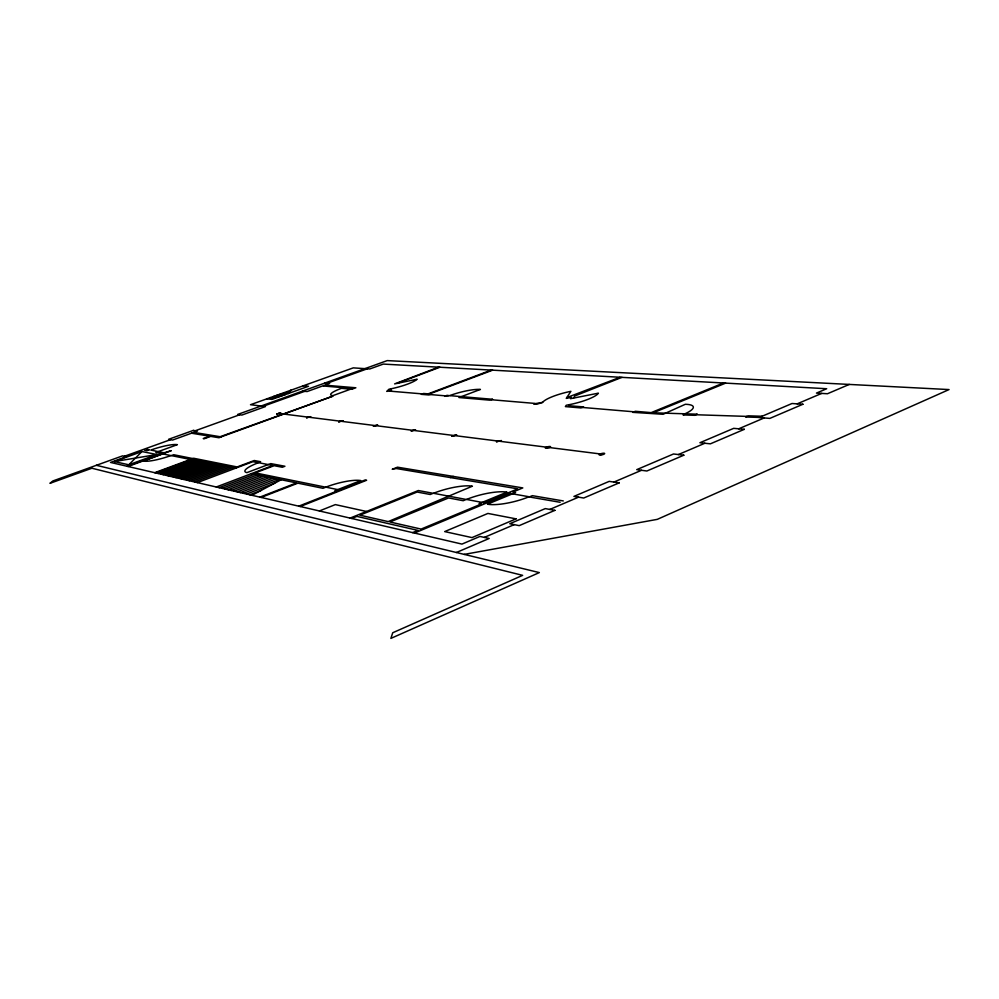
<?xml version="1.0" encoding="UTF-8"?>
<svg xmlns="http://www.w3.org/2000/svg" width="999" height="999" viewBox="0 0 999 999"><rect width="100%" height="100%" fill="white"/><g stroke="black" fill="none" stroke-linecap="round" stroke-linejoin="round"><path stroke-width="1.5" d="M569.255 404.682L568.618 405.681L583.591 406.93L581.056 407.942L565.372 406.605L566.233 405.269L569.255 404.682A25.874 5.432 -13.9 0 0 598.401 393.169L570.491 398.688L571.341 397.377L566.271 398.376L570.891 391.333A25.337 5.295 -13.9 0 0 542.619 402.385L533.653 403.908L536.95 404.183L542.619 402.385M573.476 398.089L574.862 395.929L621.952 377.347M288.499 393.469L291.184 390.134M128.771 464.785L141.945 451.548L156.88 454.533L128.771 464.785L114.336 461.563L141.945 451.548M391.433 388.711L389.448 390.609L391.558 390.784L386.713 391.383L388.998 389.21L391.433 388.711A21.503 3.834 -15.1 0 0 417.145 379.208L394.617 383.891L438.623 367.157M397.028 383.391L439.897 367.232M251.973 495.292L281.194 479.745M484.303 537.4L514.223 524.625M549.825 509.428L578.558 497.165M613.923 482.067L641.52 470.292M678.383 454.557L704.857 443.256M738.711 428.808L764.173 417.944M797.165 403.858L821.653 393.406M456.393 552.497L489.173 538.473L479.945 536.438L461.975 544.093L110.514 462.425L126.324 456.718L122.577 455.869L52.885 480.956L49.95 483.341L91.883 468.231L522.639 575.349L392.732 632.754L390.884 638.398L539.335 572.589L96.366 465.297M849.262 384.428L827.472 393.743L816.445 393.094L826.685 388.736L383.291 364.086L369.755 368.968L353.259 367.869L250.499 404.707L265.484 406.556L241.883 415.06L237.587 414.473L387.237 360.602L949.05 389.573L657.317 519.355L464.223 554.395M412.599 532.617L417.932 530.394L356.868 516.396L351.723 518.469M414.46 533.054L509.765 493.344L529.045 496.753A30.594 7.817 -14.3 0 1 487.462 504.183L515.559 492.557L512.774 492.095L522.802 487.912L397.49 467.182L392.22 469.268L396.303 468.531L517.794 488.836L484.203 502.822L466.533 499.438A30.582 7.83 -14.5 0 1 507.005 492.145L479.033 503.683L481.143 504.083L421.103 529.083L389.935 521.99L448.576 497.952L463.211 500.711L466.233 499.463L433.541 493.294A29.52 7.318 -14.8 0 1 472.402 486.188L388.186 521.603L359.89 515.172L417.12 492.032L430.219 494.493L433.166 493.294L418.331 490.534L350.1 518.094M723.501 382.992L651.161 412.624L635.339 411.288L632.729 412.35M725.636 383.117L653.234 412.787L684.964 413.811A28.372 6.494 -13 0 0 685.339 404.283L663.099 414.285L632.742 412.35M450.412 477.572L453.271 476.411M319.38 510.964L335.339 504.607L366.483 511.476M298.763 506.168L336.825 491.146L334.852 490.734L360.764 480.581A27.123 6.181 -15.7 0 0 325.849 487.15L341.146 490.322M339.66 490.022L365.085 479.982L366.608 480.257L300.2 506.505M620.154 377.247L566.783 397.602M259.852 497.127L296.553 482.892L251.386 473.638M261.151 497.427L297.902 483.166L322.964 488.299L325.761 487.2L255.207 472.889L274.113 465.696L282.317 467.257L284.927 466.258L270.791 463.611L246.915 472.627A24.263 4.92 -16.1 0 1 258.491 462.687L272.877 465.472L216.259 487M246.566 494.043L274.725 483.179M249.738 494.78L261.413 490.272M234.153 491.158L269.93 477.435M237.225 491.87L273.114 478.096M240.309 492.582L276.311 478.746M243.431 493.306L279.545 479.408M225.1 489.048L260.552 475.524M228.097 489.747L263.649 476.148M231.119 490.447L266.783 476.798M219.181 487.674L254.42 474.263M222.128 488.361L257.467 474.887M191.883 481.331L230.195 466.933M428.109 393.856L491.258 370.08M194.618 481.968L233.042 467.507M429.458 393.968L492.669 370.167M197.377 482.604L252.884 461.688L258.054 462.662L260.602 461.7L254.245 460.514L237.15 466.945L193.681 458.266L154.67 472.689M181.144 478.833L219.006 464.672M183.804 479.458L221.766 465.234M186.476 480.082L224.55 465.796M189.173 480.706L227.36 466.358M168.157 475.824L205.469 461.938M170.717 476.411L208.142 462.475M173.302 477.01L210.826 463.024M175.899 477.622L213.536 463.573M178.509 478.221L216.259 464.123M158.117 473.489L194.992 459.827M160.602 474.063L197.59 460.352M163.099 474.65L200.2 460.876M165.622 475.237L202.822 461.413M155.644 472.914L192.42 459.315L235.914 468.081M127.073 466.271L161.651 453.646L155.844 452.472L177.372 444.667A21.553 3.821 -16.6 0 0 150.787 450.074L164.011 452.784L171.254 450.674L143.594 461.076A21.791 3.909 -16.6 0 0 170.891 455.581L162.587 453.833L127.972 466.483M220.155 436.713L332.929 396.141L221.166 436.875M124.4 456.281L170.504 439.672M195.292 430.744L239.673 414.76M263.224 406.268L304.732 391.321M327.222 383.216L367.257 368.793M114.336 461.563L156.88 454.533M762.062 416.258L748.114 415.821L745.616 416.983L759.315 417.432M695.891 414.747L746.865 416.396M325.612 385.239L355.869 387.774L351.798 389.26L341.433 388.336A20.754 3.621 -15.4 0 0 332.829 395.654L352.547 388.474L323.514 386.001M390.447 391.196L422.465 393.906M429.932 394.543L445.829 395.879M491.283 399.725L534.89 403.421M582.317 407.442L634.04 411.813M324.962 383.017L329.62 383.429L307.093 391.558L302.51 391.096M303.259 385.801L308.516 386.276L271.978 399.4L266.908 398.838M290.135 390.509L290.821 390.572M286.825 391.695L289.698 391.983M283.529 392.869L288.561 393.394M280.22 394.068L285.352 394.593M276.898 395.254L282.018 395.791M273.576 396.441L278.684 396.99M270.242 397.639L275.337 398.201M278.721 413.424L601.91 454.158M193.794 432.392L221.278 436.9L218.956 437.749L210.689 436.376L204.246 438.736L203.259 438.573L209.703 436.213L191.533 433.204M563.286 500.936L532.342 495.666L529.295 496.953L560.127 502.285M146.816 449.338L149.35 449.837L147.028 450.686L144.493 450.174M192.857 458.566L173.714 454.732L171.328 455.606L190.409 459.465M496.491 441.758L501.423 440.559L496.528 441.67M373.401 426.186L377.709 425.05L373.439 426.111M342.857 420.691L338.723 421.84L342.857 420.691M456.58 434.952L451.885 436.176L456.58 434.952M310.589 416.658L306.606 417.757L310.589 416.658M415.497 429.807L411.014 431.019L415.484 429.845M280.632 412.912L276.81 413.998L280.632 412.912M697.127 414.198L694.667 415.309L683.091 414.935L685.551 413.823L697.127 414.198M554.907 510.352L519.193 525.636L509.777 523.726L545.279 508.603L554.907 510.352M619.193 482.854L583.728 498.026L573.938 496.403L609.203 481.368L619.193 482.854M683.84 455.194L646.877 471.004L636.738 469.642L673.501 453.983L683.84 455.194M744.33 429.32L710.389 443.831L699.912 442.732L733.691 428.346L744.33 429.32M802.921 404.245L769.854 418.394L759.09 417.532L792.007 403.509L802.921 404.245M516.058 518.856L471.99 537.599L444.68 531.593L487.924 513.436L516.058 518.856M492.482 399.275L490.084 400.187L458.953 397.54L480.407 389.423A23.264 4.533 -14.7 0 0 449.675 395.629L492.482 399.275M446.99 395.442L444.667 396.316L449.15 395.629L446.99 395.442M431.081 394.106L428.783 394.967L421.328 394.33L423.613 393.481L431.081 394.106M193.319 430.407L168.581 439.31L172.552 440.059L197.402 431.093L193.319 430.407M546.665 448.226A2.672 0.624 -14 0 0 550.561 446.753A2.672 0.624 -14 0 0 546.678 447.102A2.672 0.624 -14 0 0 546.665 448.226M600.611 455.069A2.81 0.687 -13.5 0 0 604.657 453.521A2.81 0.687 -13.5 0 0 600.486 453.871A2.81 0.687 -13.5 0 0 600.611 455.069"/></g></svg>
